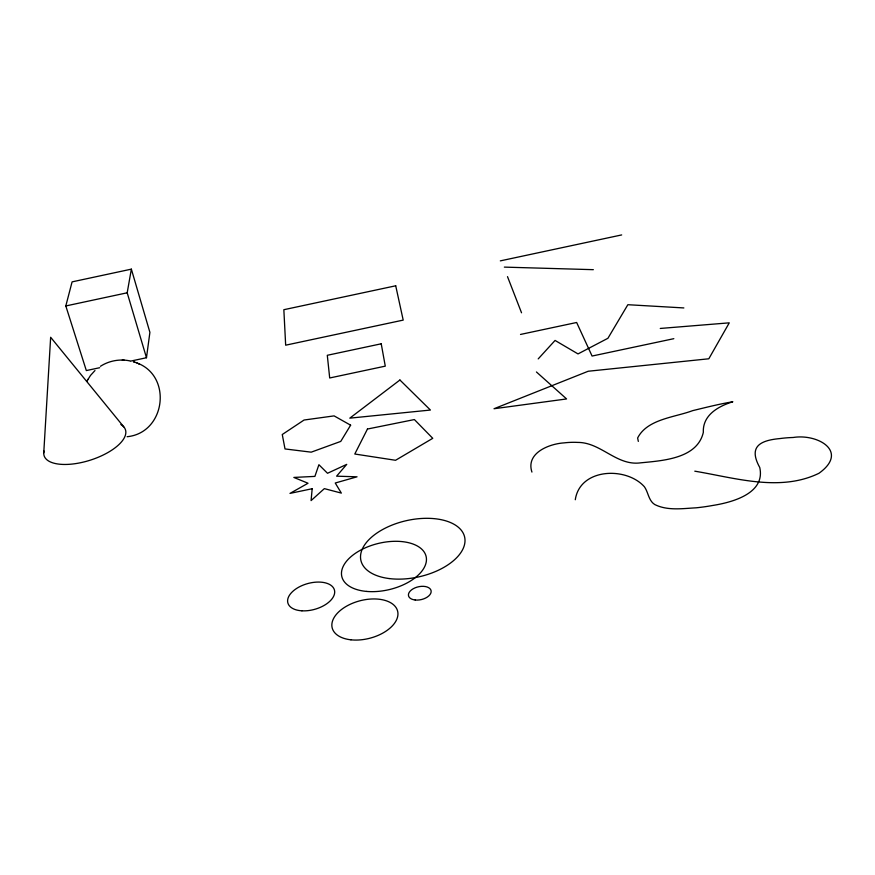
<?xml version="1.0" encoding="UTF-8"?>
<svg xmlns="http://www.w3.org/2000/svg" width="875" height="875" viewBox="0 0 875 875"><rect width="100%" height="100%" fill="white"/><g stroke="black" fill="none" stroke-linecap="round" stroke-linejoin="round"><path stroke-width="1.31" d="M43.75 452.944L50.652 337.269L123.747 426.836M130.43 361.156L146.475 357.733L149.898 332.358L131.359 269.15L72.089 281.87L65.811 305.955L86.33 370.573L99.695 367.719M146.475 357.733L127.192 292.797L131.359 269.15M575.291 499.734C579.972 467.983 626.303 466.43 644.405 486.773C648.386 492.373 648.484 500.5 654.664 504.492C667.373 510.913 682.434 508.528 696.117 507.817A108.62 54.775 -6.2 0 0 712.862 505.444C732.123 502.392 765.614 493.478 759.752 467.502C748.628 447.355 758.789 440.497 779.866 438.572A64.4 32.977 -3.9 0 1 793.177 437.489C817.731 433.486 849.373 451.533 818.923 473.298C780.106 492.188 735.077 477.892 694.794 471.177M87.905 379.323L86.767 381.413L90.497 375.452L94.97 370.541M538.202 358.903L555.067 340.441L578.014 353.916L607.928 338.275L627.856 304.708L683.856 307.934M100.45 366.286C109.036 360.752 119.809 358.761 129.795 360.872M65.811 305.955L127.192 292.797M500.325 260.87L621.677 234.927M520.505 334.447L576.647 322.492L592.08 356.048L673.827 338.68M127.116 436.712C166.458 432.895 173.141 373.133 134.116 362.031M660.275 328.453L729.269 322.842L708.816 358.783L588.219 371.241L494.014 408.734L566.595 398.945L536.43 371.973M504.35 267.116L593.348 269.675M122.248 360.052L122.97 360.073M123.353 360.084L124.141 360.117M133.405 361.812L134.87 362.272M137.036 363.103L137.714 363.42M138.458 363.759L139.169 364.087M507.5 276.642L521.533 312.791M531.923 472.073C525.623 453.042 549.03 443.855 564.025 442.881A44.122 22.433 -9 0 1 577.719 442.411C601.038 442.302 616.689 466.266 640.806 462.82C662.834 460.633 697.244 458.686 703.336 432.348C702.483 415.045 718.473 406.197 732.834 401.767C719.578 403.955 705.852 407.444 692.606 410.659C674.505 417.441 647.281 419.048 637.634 437.981L638.323 441.394M120.87 424.506A42.7 18.222 -17.7 0 1 92.509 459.43A42.7 18.222 -17.7 0 1 44.034 451.019M312.178 488.72L311.084 500.588L324.352 488.633L341.337 493.095L335.245 483.011L357.044 476.809L336.591 476.175L346.73 464.373L327.523 473.277L318.905 464.723L314.891 476.394L293.847 477.433L308.033 483.241L289.986 493.402L312.178 488.72M367.456 429.034L354.791 454.016L395.555 460.283L432.753 438.32L414.389 419.562L367.456 429.034M350.623 425.184L340.758 441.405L311.205 452.167L285.009 448.941L282.264 434.514L304.073 420.022L334.097 415.887L350.623 425.184M399.919 380.012L349.803 418.152L430.423 410.047L399.919 380.012M395.719 285.797L283.85 309.706L285.666 345.188L403.2 320.108L395.719 285.797M381.227 343.798L327.294 355.294L329.7 377.978L385.273 366.144L381.227 343.798M389.123 578.55A53.156 28.777 -12.7 0 0 464.931 538.934A53.156 28.777 -12.7 0 0 384.245 528.664A53.156 28.777 -12.7 0 0 389.123 578.55M366.636 591.423A43.323 23.712 -13.5 0 0 426.223 556.97A43.323 23.712 -13.5 0 0 359.045 551.009A43.323 23.712 -13.5 0 0 366.636 591.423M350.93 639.811A33.764 19.359 -14.5 0 0 397.83 612.216A33.764 19.359 -14.5 0 0 345.953 606.517A33.764 19.359 -14.5 0 0 350.93 639.811M301.93 610.816A24.161 13.344 -15.6 0 0 334.523 590.384A24.161 13.344 -15.6 0 0 296.975 588.219A24.161 13.344 -15.6 0 0 301.93 610.816M415.177 599.998A11.572 6.562 -12.8 0 0 431.102 590.767A11.572 6.562 -12.8 0 0 413.098 588.82A11.572 6.562 -12.8 0 0 415.177 599.998"/></g></svg>
